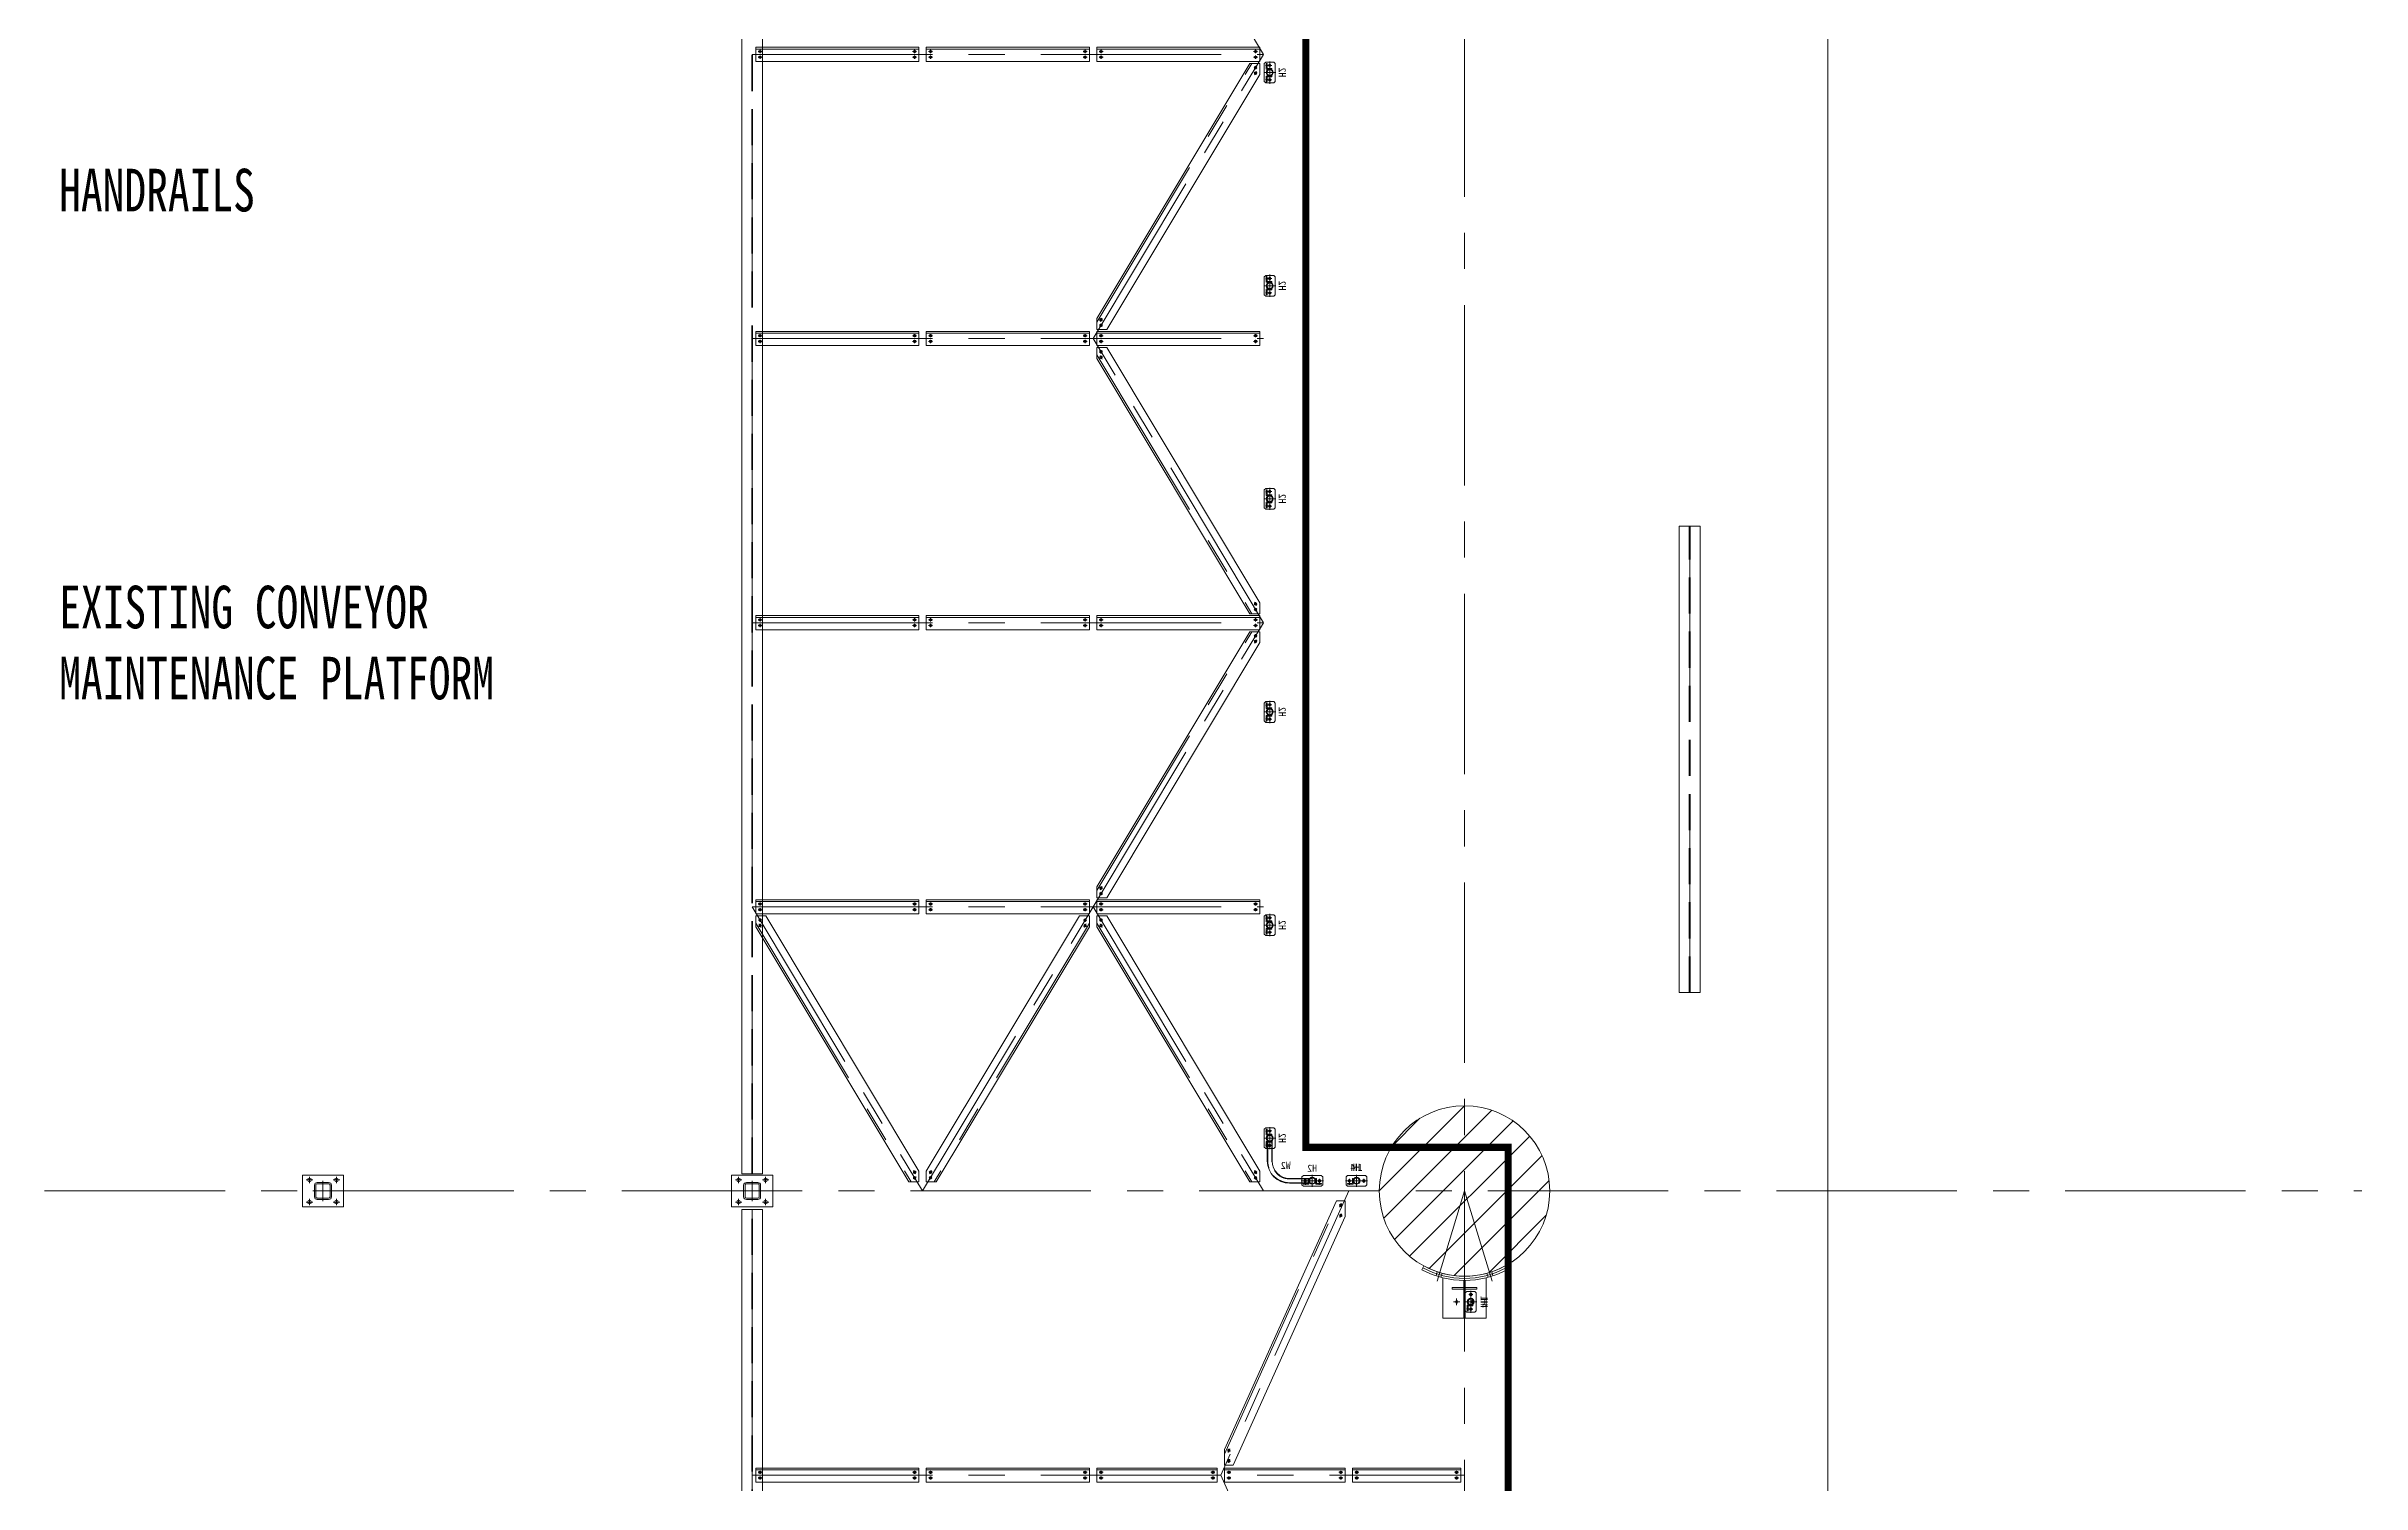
# Model space of a CAD drawing. Header units: millimetres. Extents: x -16602 to 168350, y -134254 to 50573.
# Drawn here: x 137052 to 153351, y -105998 to -95881 of the extents above; entities that cross this region are included whole.
import ezdxf

# ---------------------------------------------------------------- set-up
doc = ezdxf.new("R2010")
doc.units = ezdxf.units.MM
doc.header["$LTSCALE"] = 40
for name, pattern in [('CENTER', [50.8, 31.75, -6.35, 6.35, -6.35]), ('CENTER2', [28.575, 19.05, -3.175, 3.175, -3.175]), ('HIDDEN', [9.525, 6.35, -3.175]), ('HIDDEN2', [4.7625, 3.175, -1.5875])]:
    doc.linetypes.add(name, pattern=pattern)
doc.layers.get('0').update_dxf_attribs({"linetype": 'CONTINUOUS', "lineweight": 13})
doc.layers.get('Defpoints').update_dxf_attribs({"linetype": 'CONTINUOUS', "lineweight": 13})
doc.layers.add('01-CEN', color=1, linetype='CENTER', lineweight=13)
doc.layers.add('Handrail', color=6, linetype='CONTINUOUS', lineweight=13)
doc.styles.add('C', font='', dxfattribs={"width": 0.75})
doc.styles.add('T', font='SimSun.ttf', dxfattribs={"height": 100})
doc.styles.get('C').set_extended_font_data('FangSong_GB2312')

# ---------------------------------------------------------------- blocks, each defined once
blk = doc.blocks.new('120x120x10.0-shs-34.2')
for points in [[(-40, 60), (40, 60, -0.4142136), (60, 40), (60, -40, -0.4142136), (40, -60), (-40, -60, -0.4142136), (-60, -40), (-60, 40, -0.4142136)], [(-40, 50), (40, 50, -0.4142136), (50, 40), (50, -40, -0.4142136), (40, -50), (-40, -50, -0.4142136), (-50, -40), (-50, 40, -0.4142136)]]:
    blk.add_lwpolyline(points, format="xyb", close=True)
at = {"layer": '01-CEN'}
for p, q in [((72.5, 0), (-72.5, 0)), ((0, -72.5), (0, 72.5))]:
    blk.add_line(p, q, dxfattribs=at)
blk = doc.blocks.new('C9 TO 610X229113 UB')
at = {"ltscale": 30}
blk.add_lwpolyline([(-145, -112.5), (-145, 112.5), (145, 112.5), (145, -112.5)], close=True, dxfattribs=at)
for centre in [(-95, 77.5), (95, 77.5), (-95, -77.5), (95, -77.5)]:
    blk.add_circle(centre, 13, dxfattribs=at)
at = {"layer": '01-CEN', "ltscale": 30}
for p, q in [((-72, 77.5), (-118, 77.5)), ((-95, 100.5), (-95, 54.5)), ((72, 77.5), (118, 77.5)), ((95, 100.5), (95, 54.5)), ((-72, -77.5), (-118, -77.5)), ((-95, -100.5), (-95, -54.5)), ((72, -77.5), (118, -77.5)), ((95, -100.5), (95, -54.5))]:
    blk.add_line(p, q, dxfattribs=at)
at = {"ltscale": 30, "rotation": 90}
blk.add_blockref('120x120x10.0-shs-34.2', (0, 0), dxfattribs=at)
blk = doc.blocks.new('W2')
for p, q in [((-17, 0), (17, 0)), ((-17, -160), (-17, 0)), ((17, -160), (17, 0)), ((-300, -283), (-300, -317)), ((-140, -283), (-300, -283)), ((-140, -317), (-300, -317))]:
    blk.add_line(p, q)
at = {"linetype": 'HIDDEN2'}
for p, q in [((-14, -160), (-14, 0)), ((14, -160), (14, 0)), ((-140, -286), (-300, -286)), ((-140, -314), (-300, -314))]:
    blk.add_line(p, q, dxfattribs=at)
for radius in [154, 126]:
    blk.add_arc((-140, -160), radius, 270, 0, dxfattribs=at)
for radius in [157, 123]:
    blk.add_arc((-140, -160), radius, 270, 0)
at = {"style": 'T'}
blk.add_text('W2', height=50, dxfattribs=at).set_placement((-147, -216))
blk = doc.blocks.new('040x05a')
for p, q in [((0, 40), (0, 0)), ((2.6, 40), (0, 40)), ((0, 0), (40, 0)), ((5, 11), (5, 37.6)), ((37.6, 5), (11, 5)), ((40, 0), (40, 2.6))]:
    blk.add_line(p, q)
for centre, radius, start, end in [((2.6, 37.6), 2.4, 0, 90), ((11, 11), 6, 180, 270), ((37.6, 2.6), 2.4, 0, 90)]:
    blk.add_arc(centre, radius, start, end)
blk = doc.blocks.new('H2')
at = {"linetype": 'CENTER2'}
for p, q in [((-78, 0), (78, 0)), ((0, -42), (0, 43))]:
    blk.add_line(p, q, dxfattribs=at)
for p, q in [((-73, 28), (-63, 38)), ((-73, 28), (-73, -28)), ((-37, 0), (-65, 0)), ((63, 38), (-63, 38)), ((-51, 14), (-51, -14)), ((37, 0), (65, 0)), ((51, 14), (51, -14)), ((63, 38), (73, 28)), ((73, -28), (73, 28)), ((-63, -38), (-73, -28)), ((-63, -38), (63, -38)), ((-56, -19), (-56, -24)), ((-49, -14), (-49, -29)), ((-42, -19), (-42, -24)), ((42, -19), (42, -24)), ((49, -14), (49, -29)), ((56, -19), (56, -24)), ((73, -28), (63, -38))]:
    blk.add_line(p, q)
for centre, radius in [((-51, 0), 9), ((0, 0), 24.1), ((0, 0), 20.1), ((51, 0), 9)]:
    blk.add_circle(centre, radius)
at = {"extrusion": (0, 0, -1), "zscale": -1}
blk.add_blockref('040x05a', (24, -24), dxfattribs=at)
blk.add_blockref('040x05a', (24, -24))
at = {"ltscale": 30, "style": 'T'}
blk.add_text('H2', height=50, dxfattribs=at).set_placement((-33, 64))
blk = doc.blocks.new('H4')
at = {"linetype": 'CENTER2'}
for p, q in [((78, 0), (-78, 0)), ((0, -42), (0, 43))]:
    blk.add_line(p, q, dxfattribs=at)
for p, q in [((-63, 38), (-73, 28)), ((-73, -28), (-73, 28)), ((-37, 0), (-65, 0)), ((-63, 38), (63, 38)), ((-51, 14), (-51, -14)), ((37, 0), (65, 0)), ((51, 14), (51, -14)), ((73, 28), (63, 38)), ((73, 28), (73, -28)), ((-73, -28), (-63, -38)), ((63, -38), (-63, -38)), ((42, -19), (42, -24)), ((49, -14), (49, -29)), ((56, -19), (56, -24)), ((63, -38), (73, -28))]:
    blk.add_line(p, q)
for centre, radius in [((-51, 0), 9), ((0, 0), 24.1), ((0, 0), 20.1), ((51, 0), 9)]:
    blk.add_circle(centre, radius)
blk.add_blockref('040x05a', (24, -24))
at = {"ltscale": 30, "style": 'T'}
blk.add_text('H4', height=50, dxfattribs=at).set_placement((-24, 70))
blk = doc.blocks.new('H1')
at = {"linetype": 'CENTER2'}
for p, q in [((-78, 0), (78, 0)), ((0, -42), (0, 43))]:
    blk.add_line(p, q, dxfattribs=at)
for p, q in [((-73, 28), (-63, 38)), ((-73, 28), (-73, -28)), ((-37, 0), (-65, 0)), ((63, 38), (-63, 38)), ((-51, 14), (-51, -14)), ((37, 0), (65, 0)), ((51, 14), (51, -14)), ((63, 38), (73, 28)), ((73, -28), (73, 28)), ((-63, -38), (-73, -28)), ((-63, -38), (63, -38)), ((-56, -19), (-56, -24)), ((-49, -14), (-49, -29)), ((-42, -19), (-42, -24)), ((73, -28), (63, -38))]:
    blk.add_line(p, q)
for centre, radius in [((-51, 0), 9), ((0, 0), 24.1), ((0, 0), 20.1), ((51, 0), 9)]:
    blk.add_circle(centre, radius)
at = {"extrusion": (0, 0, -1), "zscale": -1}
blk.add_blockref('040x05a', (24, -24), dxfattribs=at)
at = {"ltscale": 30, "style": 'T'}
blk.add_text('H1', height=50, dxfattribs=at).set_placement((-27, 70))

msp = doc.modelspace()

# ---------------------------------------------------------------- hatches: boundary and pattern name
h = msp.add_hatch()
h.set_pattern_fill('ANSI31', color=256, scale=50, style=0)
h.set_pattern_definition([(45, (43853.43, -105042.49), (-112.2532, 112.2532), [])])
edge = h.paths.add_edge_path()
edge.add_arc((147035.6, -103938), 600, 0, 360)

# ---------------------------------------------------------------- linework, layer by layer
for points in [[(142046.7, -95888), (143194.6, -95888), (143194.6, -95988), (142046.7, -95988)], [(143246.7, -95888), (144394.6, -95888), (144394.6, -95988), (143246.7, -95988)], [(144446.7, -95888), (145594.6, -95888), (145594.6, -95988), (144446.7, -95988)], [(142046.7, -97888), (143194.6, -97888), (143194.6, -97988), (142046.7, -97988)], [(143246.7, -97888), (144394.6, -97888), (144394.6, -97988), (143246.7, -97988)], [(144446.7, -97888), (145594.6, -97888), (145594.6, -97988), (144446.7, -97988)], [(142046.7, -99888), (143194.6, -99888), (143194.6, -99988), (142046.7, -99988)], [(143246.7, -99888), (144394.6, -99888), (144394.6, -99988), (143246.7, -99988)], [(144446.7, -99888), (145594.6, -99888), (145594.6, -99988), (144446.7, -99988)], [(142046.7, -101888), (143194.6, -101888), (143194.6, -101988), (142046.7, -101988)], [(143246.7, -101888), (144394.6, -101888), (144394.6, -101988), (143246.7, -101988)], [(144446.7, -101888), (145594.6, -101888), (145594.6, -101988), (144446.7, -101988)], [(147031.6, -104618), (147031.6, -104628), (146949.6, -104628), (146949.6, -104618)], [(147039.6, -104618), (147039.6, -104628), (147121.7, -104628), (147121.7, -104618)], [(142046.7, -105888), (143194.6, -105888), (143194.6, -105988), (142046.7, -105988)], [(143246.7, -105888), (144394.6, -105888), (144394.6, -105988), (143246.7, -105988)], [(144446.7, -105888), (145294.6, -105888), (145294.6, -105988), (144446.7, -105988)], [(145346.7, -105888), (146194.6, -105888), (146194.6, -105988), (145346.7, -105988)], [(146246.7, -105888), (147009.6, -105888), (147009.6, -105988), (146246.7, -105988)]]:
    msp.add_lwpolyline(points, close=True)
for points in [[(142046.7, -95901), (142106.7, -95901), (143134.6, -95901), (143194.6, -95901)], [(143246.7, -95901), (143306.7, -95901), (144334.6, -95901), (144394.6, -95901)], [(144446.7, -95901), (144506.7, -95901), (145534.6, -95901), (145594.6, -95901)], [(142046.7, -97901), (142106.7, -97901), (143134.6, -97901), (143194.6, -97901)], [(143246.7, -97901), (143306.7, -97901), (144334.6, -97901), (144394.6, -97901)], [(144446.7, -97901), (144506.7, -97901), (145534.6, -97901), (145594.6, -97901)], [(142046.7, -99901), (142106.7, -99901), (143134.6, -99901), (143194.6, -99901)], [(143246.7, -99901), (143306.7, -99901), (144334.6, -99901), (144394.6, -99901)], [(144446.7, -99901), (144506.7, -99901), (145534.6, -99901), (145594.6, -99901)], [(142046.7, -101901), (142106.7, -101901), (143134.6, -101901), (143194.6, -101901)], [(143246.7, -101901), (143306.7, -101901), (144334.6, -101901), (144394.6, -101901)], [(144446.7, -101901), (144506.7, -101901), (145534.6, -101901), (145594.6, -101901)], [(142046.7, -105901), (142106.7, -105901), (143134.6, -105901), (143194.6, -105901)], [(143246.7, -105901), (143306.7, -105901), (144334.6, -105901), (144394.6, -105901)], [(144446.7, -105901), (144506.7, -105901), (145234.6, -105901), (145294.6, -105901)], [(145346.7, -105901), (145406.7, -105901), (146134.6, -105901), (146194.6, -105901)], [(146246.7, -105901), (146306.7, -105901), (146949.6, -105901), (147009.6, -105901)]]:
    msp.add_lwpolyline(points)
for points in [[(142073.7, -95911), (142079.7, -95911, -1), (142079.7, -95925), (142073.7, -95925, -1), (142073.7, -95911)], [(142073.7, -95951), (142079.7, -95951, -1), (142079.7, -95965), (142073.7, -95965, -1), (142073.7, -95951)], [(143167.6, -95911), (143161.6, -95911, 1), (143161.6, -95925), (143167.6, -95925, 1), (143167.6, -95911)], [(143167.6, -95951), (143161.6, -95951, 1), (143161.6, -95965), (143167.6, -95965, 1), (143167.6, -95951)], [(143273.7, -95911), (143279.7, -95911, -1), (143279.7, -95925), (143273.7, -95925, -1), (143273.7, -95911)], [(143273.7, -95951), (143279.7, -95951, -1), (143279.7, -95965), (143273.7, -95965, -1), (143273.7, -95951)], [(144367.6, -95911), (144361.6, -95911, 1), (144361.6, -95925), (144367.6, -95925, 1), (144367.6, -95911)], [(144367.6, -95951), (144361.6, -95951, 1), (144361.6, -95965), (144367.6, -95965, 1), (144367.6, -95951)], [(144473.7, -95911), (144479.7, -95911, -1), (144479.7, -95925), (144473.7, -95925, -1), (144473.7, -95911)], [(144473.7, -95951), (144479.7, -95951, -1), (144479.7, -95965), (144473.7, -95965, -1), (144473.7, -95951)], [(145567.6, -95911), (145561.6, -95911, 1), (145561.6, -95925), (145567.6, -95925, 1), (145567.6, -95911)], [(145567.6, -95951), (145561.6, -95951, 1), (145561.6, -95965), (145567.6, -95965, 1), (145567.6, -95951)], [(145569, -96037.6), (145572.1, -96032.5, 1), (145560.1, -96025.3), (145557, -96030.4, 1), (145569, -96037.6)], [(145569, -96037.6), (145572.1, -96032.5, 1), (145560.1, -96025.3), (145557, -96030.4, 1), (145569, -96037.6)], [(145569, -96076.5), (145572.1, -96071.3, 1), (145560.1, -96064.1), (145557, -96069.3, 1), (145569, -96076.5)], [(145569, -96076.5), (145572.1, -96071.3, 1), (145560.1, -96064.1), (145557, -96069.3, 1), (145569, -96076.5)], [(142073.7, -97911), (142079.7, -97911, -1), (142079.7, -97925), (142073.7, -97925, -1), (142073.7, -97911)], [(142073.7, -97951), (142079.7, -97951, -1), (142079.7, -97965), (142073.7, -97965, -1), (142073.7, -97951)], [(143167.6, -97911), (143161.6, -97911, 1), (143161.6, -97925), (143167.6, -97925, 1), (143167.6, -97911)], [(143167.6, -97951), (143161.6, -97951, 1), (143161.6, -97965), (143167.6, -97965, 1), (143167.6, -97951)], [(143273.7, -97911), (143279.7, -97911, -1), (143279.7, -97925), (143273.7, -97925, -1), (143273.7, -97911)], [(143273.7, -97951), (143279.7, -97951, -1), (143279.7, -97965), (143273.7, -97965, -1), (143273.7, -97951)], [(144367.6, -97911), (144361.6, -97911, 1), (144361.6, -97925), (144367.6, -97925, 1), (144367.6, -97911)], [(144367.6, -97951), (144361.6, -97951, 1), (144361.6, -97965), (144367.6, -97965, 1), (144367.6, -97951)], [(144473.7, -97911), (144479.7, -97911, -1), (144479.7, -97925), (144473.7, -97925, -1), (144473.7, -97911)], [(144473.7, -97951), (144479.7, -97951, -1), (144479.7, -97965), (144473.7, -97965, -1), (144473.7, -97951)], [(144481.1, -97811.9), (144484.2, -97806.7, 1), (144472.2, -97799.5), (144469.1, -97804.7, 1), (144481.1, -97811.9)], [(144481.1, -97811.9), (144484.2, -97806.7, 1), (144472.2, -97799.5), (144469.1, -97804.7, 1), (144481.1, -97811.9)], [(144481.1, -97850.8), (144484.2, -97845.6, 1), (144472.2, -97838.4), (144469.1, -97843.6, 1), (144481.1, -97850.8)], [(144481.1, -97850.8), (144484.2, -97845.6, 1), (144472.2, -97838.4), (144469.1, -97843.6, 1), (144481.1, -97850.8)], [(145567.6, -97911), (145561.6, -97911, 1), (145561.6, -97925), (145567.6, -97925, 1), (145567.6, -97911)], [(145567.6, -97951), (145561.6, -97951, 1), (145561.6, -97965), (145567.6, -97965, 1), (145567.6, -97951)], [(144481.1, -98025.3), (144484.2, -98030.4, -1), (144472.2, -98037.6), (144469.1, -98032.5, -1), (144481.1, -98025.3)], [(144481.1, -98025.3), (144484.2, -98030.4, -1), (144472.2, -98037.6), (144469.1, -98032.5, -1), (144481.1, -98025.3)], [(144481.1, -98064.1), (144484.2, -98069.3, -1), (144472.2, -98076.5), (144469.1, -98071.3, -1), (144481.1, -98064.1)], [(144481.1, -98064.1), (144484.2, -98069.3, -1), (144472.2, -98076.5), (144469.1, -98071.3, -1), (144481.1, -98064.1)], [(142073.7, -99911), (142079.7, -99911, -1), (142079.7, -99925), (142073.7, -99925, -1), (142073.7, -99911)], [(143167.6, -99911), (143161.6, -99911, 1), (143161.6, -99925), (143167.6, -99925, 1), (143167.6, -99911)], [(143273.7, -99911), (143279.7, -99911, -1), (143279.7, -99925), (143273.7, -99925, -1), (143273.7, -99911)], [(144367.6, -99911), (144361.6, -99911, 1), (144361.6, -99925), (144367.6, -99925, 1), (144367.6, -99911)], [(144473.7, -99911), (144479.7, -99911, -1), (144479.7, -99925), (144473.7, -99925, -1), (144473.7, -99911)], [(145567.6, -99911), (145561.6, -99911, 1), (145561.6, -99925), (145567.6, -99925, 1), (145567.6, -99911)], [(145569, -99799.5), (145572.1, -99804.7, -1), (145560.1, -99811.9), (145557, -99806.7, -1), (145569, -99799.5)], [(145569, -99799.5), (145572.1, -99804.7, -1), (145560.1, -99811.9), (145557, -99806.7, -1), (145569, -99799.5)], [(145569, -99838.4), (145572.1, -99843.6, -1), (145560.1, -99850.8), (145557, -99845.6, -1), (145569, -99838.4)], [(145569, -99838.4), (145572.1, -99843.6, -1), (145560.1, -99850.8), (145557, -99845.6, -1), (145569, -99838.4)], [(142073.7, -99951), (142079.7, -99951, -1), (142079.7, -99965), (142073.7, -99965, -1), (142073.7, -99951)], [(143167.6, -99951), (143161.6, -99951, 1), (143161.6, -99965), (143167.6, -99965, 1), (143167.6, -99951)], [(143273.7, -99951), (143279.7, -99951, -1), (143279.7, -99965), (143273.7, -99965, -1), (143273.7, -99951)], [(144367.6, -99951), (144361.6, -99951, 1), (144361.6, -99965), (144367.6, -99965, 1), (144367.6, -99951)], [(144473.7, -99951), (144479.7, -99951, -1), (144479.7, -99965), (144473.7, -99965, -1), (144473.7, -99951)], [(145567.6, -99951), (145561.6, -99951, 1), (145561.6, -99965), (145567.6, -99965, 1), (145567.6, -99951)], [(145569, -100037.6), (145572.1, -100032.5, 1), (145560.1, -100025.3), (145557, -100030.4, 1), (145569, -100037.6)], [(145569, -100037.6), (145572.1, -100032.5, 1), (145560.1, -100025.3), (145557, -100030.4, 1), (145569, -100037.6)], [(145569, -100076.5), (145572.1, -100071.3, 1), (145560.1, -100064.1), (145557, -100069.3, 1), (145569, -100076.5)], [(145569, -100076.5), (145572.1, -100071.3, 1), (145560.1, -100064.1), (145557, -100069.3, 1), (145569, -100076.5)], [(144481.1, -101811.9), (144484.2, -101806.7, 1), (144472.2, -101799.5), (144469.1, -101804.7, 1), (144481.1, -101811.9)], [(144481.1, -101811.9), (144484.2, -101806.7, 1), (144472.2, -101799.5), (144469.1, -101804.7, 1), (144481.1, -101811.9)], [(144481.1, -101850.8), (144484.2, -101845.6, 1), (144472.2, -101838.4), (144469.1, -101843.6, 1), (144481.1, -101850.8)], [(144481.1, -101850.8), (144484.2, -101845.6, 1), (144472.2, -101838.4), (144469.1, -101843.6, 1), (144481.1, -101850.8)], [(142073.7, -101911), (142079.7, -101911, -1), (142079.7, -101925), (142073.7, -101925, -1), (142073.7, -101911)], [(142073.7, -101951), (142079.7, -101951, -1), (142079.7, -101965), (142073.7, -101965, -1), (142073.7, -101951)], [(142081.1, -102025.3), (142084.2, -102030.4, -1), (142072.2, -102037.6), (142069.1, -102032.5, -1), (142081.1, -102025.3)], [(143167.6, -101911), (143161.6, -101911, 1), (143161.6, -101925), (143167.6, -101925, 1), (143167.6, -101911)], [(143167.6, -101951), (143161.6, -101951, 1), (143161.6, -101965), (143167.6, -101965, 1), (143167.6, -101951)], [(143273.7, -101911), (143279.7, -101911, -1), (143279.7, -101925), (143273.7, -101925, -1), (143273.7, -101911)], [(143273.7, -101951), (143279.7, -101951, -1), (143279.7, -101965), (143273.7, -101965, -1), (143273.7, -101951)], [(144367.6, -101911), (144361.6, -101911, 1), (144361.6, -101925), (144367.6, -101925, 1), (144367.6, -101911)], [(144367.6, -101951), (144361.6, -101951, 1), (144361.6, -101965), (144367.6, -101965, 1), (144367.6, -101951)], [(144360.1, -102025.3), (144357, -102030.4, 1), (144369, -102037.6), (144372.1, -102032.5, 1), (144360.1, -102025.3)], [(144473.7, -101911), (144479.7, -101911, -1), (144479.7, -101925), (144473.7, -101925, -1), (144473.7, -101911)], [(144473.7, -101951), (144479.7, -101951, -1), (144479.7, -101965), (144473.7, -101965, -1), (144473.7, -101951)], [(144481.1, -102025.3), (144484.2, -102030.4, -1), (144472.2, -102037.6), (144469.1, -102032.5, -1), (144481.1, -102025.3)], [(145567.6, -101911), (145561.6, -101911, 1), (145561.6, -101925), (145567.6, -101925, 1), (145567.6, -101911)], [(145567.6, -101951), (145561.6, -101951, 1), (145561.6, -101965), (145567.6, -101965, 1), (145567.6, -101951)], [(142081.1, -102064.1), (142084.2, -102069.3, -1), (142072.2, -102076.5), (142069.1, -102071.3, -1), (142081.1, -102064.1)], [(144360.1, -102064.1), (144357, -102069.3, 1), (144369, -102076.5), (144372.1, -102071.3, 1), (144360.1, -102064.1)], [(144481.1, -102064.1), (144484.2, -102069.3, -1), (144472.2, -102076.5), (144469.1, -102071.3, -1), (144481.1, -102064.1)], [(143169, -103799.5), (143172.1, -103804.7, -1), (143160.1, -103811.9), (143157, -103806.7, -1), (143169, -103799.5)], [(143272.2, -103799.5), (143269.1, -103804.7, 1), (143281.1, -103811.9), (143284.2, -103806.7, 1), (143272.2, -103799.5)], [(145569, -103799.5), (145572.1, -103804.7, -1), (145560.1, -103811.9), (145557, -103806.7, -1), (145569, -103799.5)], [(143169, -103838.4), (143172.1, -103843.6, -1), (143160.1, -103850.8), (143157, -103845.6, -1), (143169, -103838.4)], [(143272.2, -103838.4), (143269.1, -103843.6, 1), (143281.1, -103850.8), (143284.2, -103845.6, 1), (143272.2, -103838.4)], [(145569, -103838.4), (145572.1, -103843.6, -1), (145560.1, -103850.8), (145557, -103845.6, -1), (145569, -103838.4)], [(146159.4, -104032.6), (146157, -104038.1, 1), (146169.7, -104043.8), (146172.2, -104038.3, 1), (146159.4, -104032.6)], [(146159.4, -104105.7), (146157, -104111.2, 1), (146169.7, -104116.9), (146172.2, -104111.4, 1), (146159.4, -104105.7)], [(145369.1, -105764.6), (145371.5, -105759.1, -1), (145384.3, -105764.9), (145381.8, -105770.3, -1), (145369.1, -105764.6)], [(142073.7, -105911), (142079.7, -105911, -1), (142079.7, -105925), (142073.7, -105925, -1), (142073.7, -105911)], [(143167.6, -105911), (143161.6, -105911, 1), (143161.6, -105925), (143167.6, -105925, 1), (143167.6, -105911)], [(143273.7, -105911), (143279.7, -105911, -1), (143279.7, -105925), (143273.7, -105925, -1), (143273.7, -105911)], [(144367.6, -105911), (144361.6, -105911, 1), (144361.6, -105925), (144367.6, -105925, 1), (144367.6, -105911)], [(144473.7, -105911), (144479.7, -105911, -1), (144479.7, -105925), (144473.7, -105925, -1), (144473.7, -105911)], [(145267.6, -105911), (145261.6, -105911, 1), (145261.6, -105925), (145267.6, -105925, 1), (145267.6, -105911)], [(145373.7, -105911), (145379.7, -105911, -1), (145379.7, -105925), (145373.7, -105925, -1), (145373.7, -105911)], [(145369.1, -105837.7), (145371.5, -105832.2, -1), (145384.3, -105838), (145381.8, -105843.4, -1), (145369.1, -105837.7)], [(146167.6, -105911), (146161.6, -105911, 1), (146161.6, -105925), (146167.6, -105925, 1), (146167.6, -105911)], [(146273.7, -105911), (146279.7, -105911, -1), (146279.7, -105925), (146273.7, -105925, -1), (146273.7, -105911)], [(146982.6, -105911), (146976.6, -105911, 1), (146976.6, -105925), (146982.6, -105925, 1), (146982.6, -105911)], [(142073.7, -105951), (142079.7, -105951, -1), (142079.7, -105965), (142073.7, -105965, -1), (142073.7, -105951)], [(143167.6, -105951), (143161.6, -105951, 1), (143161.6, -105965), (143167.6, -105965, 1), (143167.6, -105951)], [(143273.7, -105951), (143279.7, -105951, -1), (143279.7, -105965), (143273.7, -105965, -1), (143273.7, -105951)], [(144367.6, -105951), (144361.6, -105951, 1), (144361.6, -105965), (144367.6, -105965, 1), (144367.6, -105951)], [(144473.7, -105951), (144479.7, -105951, -1), (144479.7, -105965), (144473.7, -105965, -1), (144473.7, -105951)], [(145267.6, -105951), (145261.6, -105951, 1), (145261.6, -105965), (145267.6, -105965, 1), (145267.6, -105951)], [(145373.7, -105951), (145379.7, -105951, -1), (145379.7, -105965), (145373.7, -105965, -1), (145373.7, -105951)], [(146167.6, -105951), (146161.6, -105951, 1), (146161.6, -105965), (146167.6, -105965, 1), (146167.6, -105951)], [(146273.7, -105951), (146279.7, -105951, -1), (146279.7, -105965), (146273.7, -105965, -1), (146273.7, -105951)], [(146982.6, -105951), (146976.6, -105951, 1), (146976.6, -105965), (146982.6, -105965, 1), (146982.6, -105951)]]:
    msp.add_lwpolyline(points, format="xyb")
at = {"ltscale": 30}
for points in [[(144446.7, -97874.6), (144446.7, -97797.4), (145524.3, -96001.4), (145594.6, -96001.4), (145594.6, -96078.6), (144517, -97874.6)], [(144446.7, -97874.6), (144446.7, -97797.4), (145524.3, -96001.4), (145594.6, -96001.4), (145594.6, -96078.6), (144517, -97874.6)], [(144446.7, -98001.4), (144446.7, -98078.6), (145524.3, -99874.6), (145594.6, -99874.6), (145594.6, -99797.4), (144517, -98001.4)], [(144446.7, -98001.4), (144446.7, -98078.6), (145524.3, -99874.6), (145594.6, -99874.6), (145594.6, -99797.4), (144517, -98001.4)], [(144446.7, -101874.6), (144446.7, -101797.4), (145524.3, -100001.4), (145594.6, -100001.4), (145594.6, -100078.6), (144517, -101874.6)], [(144446.7, -101874.6), (144446.7, -101797.4), (145524.3, -100001.4), (145594.6, -100001.4), (145594.6, -100078.6), (144517, -101874.6)], [(142046.7, -102001.4), (142046.7, -102078.6), (143124.3, -103874.6), (143194.6, -103874.6), (143194.6, -103797.4), (142117, -102001.4)], [(144394.6, -102001.4), (144394.6, -102078.6), (143317, -103874.6), (143246.7, -103874.6), (143246.7, -103797.4), (144324.3, -102001.4)], [(144446.7, -102001.4), (144446.7, -102078.6), (145524.3, -103874.6), (145594.6, -103874.6), (145594.6, -103797.4), (144517, -102001.4)], [(146134.2, -104008.2), (145346.7, -105758.3), (145346.7, -105867.8), (145407, -105867.8), (146194.6, -104117.7), (146194.6, -104008.2)]]:
    msp.add_lwpolyline(points, close=True, dxfattribs=at)
for centre in [(142076.7, -95918), (142076.7, -95958), (143164.6, -95918), (143164.6, -95958), (143276.7, -95918), (143276.7, -95958), (144364.6, -95918), (144364.6, -95958), (144476.7, -95918), (144476.7, -95958), (145564.6, -95918), (145564.6, -95958), (145564.6, -96031.4), (145564.6, -96031.4), (145564.6, -96070.3), (145564.6, -96070.3), (142076.7, -97918), (142076.7, -97958), (143164.6, -97918), (143164.6, -97958), (143276.7, -97918), (143276.7, -97958), (144364.6, -97918), (144364.6, -97958), (144476.7, -97805.7), (144476.7, -97805.7), (144476.7, -97844.6), (144476.7, -97844.6), (144476.7, -97918), (144476.7, -97958), (145564.6, -97918), (145564.6, -97958), (144476.7, -98031.4), (144476.7, -98031.4), (144476.7, -98070.3), (144476.7, -98070.3), (142076.7, -99918), (143164.6, -99918), (143276.7, -99918), (144364.6, -99918), (144476.7, -99918), (145564.6, -99805.7), (145564.6, -99805.7), (145564.6, -99844.6), (145564.6, -99844.6), (145564.6, -99918), (142076.7, -99958), (143164.6, -99958), (143276.7, -99958), (144364.6, -99958), (144476.7, -99958), (145564.6, -99958), (145564.6, -100031.4), (145564.6, -100031.4), (145564.6, -100070.3), (145564.6, -100070.3), (144476.7, -101805.7), (144476.7, -101805.7), (144476.7, -101844.6), (144476.7, -101844.6), (142076.7, -101918), (142076.7, -101958), (142076.7, -102031.4), (143164.6, -101918), (143164.6, -101958), (143276.7, -101918), (143276.7, -101958), (144364.6, -101918), (144364.6, -101958), (144364.6, -102031.4), (144476.7, -101918), (144476.7, -101958), (144476.7, -102031.4), (145564.6, -101918), (145564.6, -101958), (142076.7, -102070.3), (144364.6, -102070.3), (144476.7, -102070.3), (143164.6, -103805.7), (143276.7, -103805.7), (145564.6, -103805.7), (143164.6, -103844.6), (143276.7, -103844.6), (145564.6, -103844.6), (146164.6, -104038.2), (146164.6, -104111.3), (145376.7, -105764.7), (142076.7, -105918), (143164.6, -105918), (143276.7, -105918), (144364.6, -105918), (144476.7, -105918), (145264.6, -105918), (145376.7, -105837.8), (145376.7, -105918), (146164.6, -105918), (146276.7, -105918), (146979.6, -105918), (142076.7, -105958), (143164.6, -105958), (143276.7, -105958), (144364.6, -105958), (144476.7, -105958), (145264.6, -105958), (145376.7, -105958), (146164.6, -105958), (146276.7, -105958), (146979.6, -105958)]:
    msp.add_circle(centre, 7.5)
at = {"color": 9}
msp.add_circle((147035.6, -103938), 600, dxfattribs=at)
at = {"ltscale": 30}
for centre in [(146979.6, -104718), (147091.6, -104718)]:
    msp.add_circle(centre, 5, dxfattribs=at)
for radius in [600, 630, 615]:
    msp.add_arc((147035.6, -103938), radius, 241.59084, 298.40916)
for centre, start, end in [((146979.6, -104713), 0, 180), ((146979.6, -104723), 180, 0), ((147091.6, -104713), 0, 180), ((147091.6, -104723), 180, 0)]:
    msp.add_arc(centre, 5, start, end, dxfattribs=at)
at = {"layer": '01-CEN'}
for p, q in [((147035.6, 34377.6), (147035.6, -134253.7)), ((145620.6, -95938), (144420.6, -93938)), ((142020.6, -95938), (145620.6, -95938)), ((142090.7, -95918), (142062.7, -95918)), ((142090.7, -95958), (142062.7, -95958)), ((142076.7, -95929.5), (142076.7, -95906.5)), ((142076.7, -95969.5), (142076.7, -95946.5)), ((143150.6, -95918), (143178.6, -95918)), ((143150.6, -95958), (143178.6, -95958)), ((143164.6, -95929.5), (143164.6, -95906.5)), ((143164.6, -95969.5), (143164.6, -95946.5)), ((143290.7, -95918), (143262.7, -95918)), ((143290.7, -95958), (143262.7, -95958)), ((143276.7, -95929.5), (143276.7, -95906.5)), ((143276.7, -95969.5), (143276.7, -95946.5)), ((144350.6, -95918), (144378.6, -95918)), ((144350.6, -95958), (144378.6, -95958)), ((144364.6, -95929.5), (144364.6, -95906.5)), ((144364.6, -95969.5), (144364.6, -95946.5)), ((144420.6, -97938), (145620.6, -95938)), ((144446.7, -97822.7), (145539.4, -96001.4)), ((144446.7, -97822.7), (145539.4, -96001.4)), ((144490.7, -95918), (144462.7, -95918)), ((144490.7, -95958), (144462.7, -95958)), ((144476.7, -95929.5), (144476.7, -95906.5)), ((144476.7, -95969.5), (144476.7, -95946.5)), ((145550.6, -95918), (145578.6, -95918)), ((145550.6, -95958), (145578.6, -95958)), ((145564.6, -95929.5), (145564.6, -95906.5)), ((145564.6, -95969.5), (145564.6, -95946.5)), ((145554.7, -96025.5), (145574.4, -96037.3)), ((145554.7, -96025.5), (145574.4, -96037.3)), ((145554.7, -96064.4), (145574.4, -96076.2)), ((145554.7, -96064.4), (145574.4, -96076.2)), ((145571.8, -96019.4), (145557.4, -96043.4)), ((145571.8, -96019.4), (145557.4, -96043.4)), ((145571.8, -96058.3), (145557.4, -96082.3)), ((145571.8, -96058.3), (145557.4, -96082.3)), ((144483.9, -97793.7), (144469.5, -97817.7)), ((144483.9, -97793.7), (144469.5, -97817.7)), ((142020.6, -97938), (145620.6, -97938)), ((142090.7, -97918), (142062.7, -97918)), ((142090.7, -97958), (142062.7, -97958)), ((142076.7, -97929.5), (142076.7, -97906.5)), ((142076.7, -97969.5), (142076.7, -97946.5)), ((143150.6, -97918), (143178.6, -97918)), ((143150.6, -97958), (143178.6, -97958)), ((143164.6, -97929.5), (143164.6, -97906.5)), ((143164.6, -97969.5), (143164.6, -97946.5)), ((143290.7, -97918), (143262.7, -97918)), ((143290.7, -97958), (143262.7, -97958)), ((143276.7, -97929.5), (143276.7, -97906.5)), ((143276.7, -97969.5), (143276.7, -97946.5)), ((144350.6, -97918), (144378.6, -97918)), ((144350.6, -97958), (144378.6, -97958)), ((144364.6, -97929.5), (144364.6, -97906.5)), ((144364.6, -97969.5), (144364.6, -97946.5)), ((145620.6, -99938), (144420.6, -97938)), ((144490.7, -97918), (144462.7, -97918)), ((144490.7, -97958), (144462.7, -97958)), ((144466.8, -97799.8), (144486.5, -97811.6)), ((144466.8, -97799.8), (144486.5, -97811.6)), ((144466.8, -97838.7), (144486.5, -97850.5)), ((144466.8, -97838.7), (144486.5, -97850.5)), ((144483.9, -97832.6), (144469.5, -97856.6)), ((144483.9, -97832.6), (144469.5, -97856.6)), ((144476.7, -97929.5), (144476.7, -97906.5)), ((144476.7, -97969.5), (144476.7, -97946.5)), ((145550.6, -97918), (145578.6, -97918)), ((145550.6, -97958), (145578.6, -97958)), ((145564.6, -97929.5), (145564.6, -97906.5)), ((145564.6, -97969.5), (145564.6, -97946.5)), ((144446.7, -98053.3), (145539.4, -99874.6)), ((144446.7, -98053.3), (145539.4, -99874.6)), ((144466.8, -98037.3), (144486.5, -98025.5)), ((144466.8, -98037.3), (144486.5, -98025.5)), ((144466.8, -98076.2), (144486.5, -98064.4)), ((144466.8, -98076.2), (144486.5, -98064.4)), ((144483.9, -98043.4), (144469.5, -98019.4)), ((144483.9, -98043.4), (144469.5, -98019.4)), ((144483.9, -98082.3), (144469.5, -98058.3)), ((144483.9, -98082.3), (144469.5, -98058.3)), ((142076.7, -99929.5), (142076.7, -99906.5)), ((143164.6, -99929.5), (143164.6, -99906.5)), ((143276.7, -99929.5), (143276.7, -99906.5)), ((144364.6, -99929.5), (144364.6, -99906.5)), ((144476.7, -99929.5), (144476.7, -99906.5)), ((145554.7, -99811.6), (145574.4, -99799.8)), ((145554.7, -99811.6), (145574.4, -99799.8)), ((145554.7, -99850.5), (145574.4, -99838.7)), ((145554.7, -99850.5), (145574.4, -99838.7)), ((145571.8, -99817.7), (145557.4, -99793.7)), ((145571.8, -99817.7), (145557.4, -99793.7)), ((145571.8, -99856.6), (145557.4, -99832.6)), ((145571.8, -99856.6), (145557.4, -99832.6)), ((145564.6, -99929.5), (145564.6, -99906.5)), ((142020.6, -99938), (145620.6, -99938)), ((142090.7, -99918), (142062.7, -99918)), ((142090.7, -99958), (142062.7, -99958)), ((142076.7, -99969.5), (142076.7, -99946.5)), ((143150.6, -99918), (143178.6, -99918)), ((143150.6, -99958), (143178.6, -99958)), ((143164.6, -99969.5), (143164.6, -99946.5)), ((143290.7, -99918), (143262.7, -99918)), ((143290.7, -99958), (143262.7, -99958)), ((143276.7, -99969.5), (143276.7, -99946.5)), ((144350.6, -99918), (144378.6, -99918)), ((144350.6, -99958), (144378.6, -99958)), ((144364.6, -99969.5), (144364.6, -99946.5)), ((144420.6, -101938), (145620.6, -99938)), ((144446.7, -101822.7), (145539.4, -100001.4)), ((144446.7, -101822.7), (145539.4, -100001.4)), ((144490.7, -99918), (144462.7, -99918)), ((144490.7, -99958), (144462.7, -99958)), ((144476.7, -99969.5), (144476.7, -99946.5)), ((145550.6, -99918), (145578.6, -99918)), ((145550.6, -99958), (145578.6, -99958)), ((145554.7, -100025.5), (145574.4, -100037.3)), ((145554.7, -100025.5), (145574.4, -100037.3)), ((145554.7, -100064.4), (145574.4, -100076.2)), ((145554.7, -100064.4), (145574.4, -100076.2)), ((145571.8, -100019.4), (145557.4, -100043.4)), ((145571.8, -100019.4), (145557.4, -100043.4)), ((145571.8, -100058.3), (145557.4, -100082.3)), ((145571.8, -100058.3), (145557.4, -100082.3)), ((145564.6, -99969.5), (145564.6, -99946.5)), ((144466.8, -101799.8), (144486.5, -101811.6)), ((144466.8, -101799.8), (144486.5, -101811.6)), ((144466.8, -101838.7), (144486.5, -101850.5)), ((144466.8, -101838.7), (144486.5, -101850.5)), ((144483.9, -101793.7), (144469.5, -101817.7)), ((144483.9, -101793.7), (144469.5, -101817.7)), ((144483.9, -101832.6), (144469.5, -101856.6)), ((144483.9, -101832.6), (144469.5, -101856.6)), ((142020.6, -101938), (145620.6, -101938)), ((142020.6, -101938), (143220.6, -103938)), ((142090.7, -101918), (142062.7, -101918)), ((142090.7, -101958), (142062.7, -101958)), ((142066.8, -102037.3), (142086.5, -102025.5)), ((142083.9, -102043.4), (142069.5, -102019.4)), ((142076.7, -101929.5), (142076.7, -101906.5)), ((142076.7, -101969.5), (142076.7, -101946.5)), ((143150.6, -101918), (143178.6, -101918)), ((143150.6, -101958), (143178.6, -101958)), ((143164.6, -101929.5), (143164.6, -101906.5)), ((143164.6, -101969.5), (143164.6, -101946.5)), ((143220.6, -103938), (144420.6, -101938)), ((143290.7, -101918), (143262.7, -101918)), ((143290.7, -101958), (143262.7, -101958)), ((143276.7, -101929.5), (143276.7, -101906.5)), ((143276.7, -101969.5), (143276.7, -101946.5)), ((144350.6, -101918), (144378.6, -101918)), ((144350.6, -101958), (144378.6, -101958)), ((144374.4, -102037.3), (144354.7, -102025.5)), ((144357.4, -102043.4), (144371.8, -102019.4)), ((144364.6, -101929.5), (144364.6, -101906.5)), ((144364.6, -101969.5), (144364.6, -101946.5)), ((144420.6, -101938), (145620.6, -103938)), ((144490.7, -101918), (144462.7, -101918)), ((144490.7, -101958), (144462.7, -101958)), ((144466.8, -102037.3), (144486.5, -102025.5)), ((144483.9, -102043.4), (144469.5, -102019.4)), ((144476.7, -101929.5), (144476.7, -101906.5)), ((144476.7, -101969.5), (144476.7, -101946.5)), ((145550.6, -101918), (145578.6, -101918)), ((145550.6, -101958), (145578.6, -101958)), ((145564.6, -101929.5), (145564.6, -101906.5)), ((145564.6, -101969.5), (145564.6, -101946.5)), ((142046.7, -102053.3), (143139.4, -103874.6)), ((142066.8, -102076.2), (142086.5, -102064.4)), ((142083.9, -102082.3), (142069.5, -102058.3)), ((144394.6, -102053.3), (143301.8, -103874.6)), ((144374.4, -102076.2), (144354.7, -102064.4)), ((144357.4, -102082.3), (144371.8, -102058.3)), ((144446.7, -102053.3), (145539.4, -103874.6)), ((144466.8, -102076.2), (144486.5, -102064.4)), ((144483.9, -102082.3), (144469.5, -102058.3)), ((143154.7, -103811.6), (143174.4, -103799.8)), ((143171.8, -103817.7), (143157.4, -103793.7)), ((143286.5, -103811.6), (143266.8, -103799.8)), ((143269.5, -103817.7), (143283.9, -103793.7)), ((145554.7, -103811.6), (145574.4, -103799.8)), ((145571.8, -103817.7), (145557.4, -103793.7)), ((116720, -103938), (153351.3, -103938)), ((143154.7, -103850.5), (143174.4, -103838.7)), ((143171.8, -103856.6), (143157.4, -103832.6)), ((143286.5, -103850.5), (143266.8, -103838.7)), ((143269.5, -103856.6), (143283.9, -103832.6)), ((146220.6, -103938), (145320.6, -105938)), ((145554.7, -103850.5), (145574.4, -103838.7)), ((145571.8, -103856.6), (145557.4, -103832.6)), ((147035.6, -103938), (146841.9, -104573.8)), ((147035.6, -103938), (147229.4, -104573.8)), ((145346.7, -105790), (146148.5, -104008.2)), ((146175.1, -104042.9), (146154.1, -104033.5)), ((146175.1, -104116), (146154.1, -104106.6)), ((146158.8, -104051), (146170.3, -104025.4)), ((146158.8, -104124.1), (146170.3, -104098.5)), ((146750.2, -104465.8), (146735.9, -104492.1)), ((147321.1, -104465.8), (147335.3, -104492.1)), ((146844, -104506.6), (146835.3, -104535.3)), ((146877.5, -104516.8), (146868.8, -104545.5)), ((146883.2, -104549.3), (146883.2, -104833)), ((147031.6, -104568), (147031.6, -104833)), ((147035.6, -104568), (147035.6, -104845.3)), ((147039.6, -104568), (147039.6, -104833)), ((147188, -104549.3), (147188, -104833)), ((147193.7, -104516.8), (147202.5, -104545.5)), ((147227.2, -104506.6), (147236, -104535.3)), ((147002.1, -104718), (146957.1, -104718)), ((146974.6, -104723), (146974.6, -104713)), ((146979.6, -104740.5), (146979.6, -104695.5)), ((146984.6, -104723), (146984.6, -104713)), ((147069.1, -104718), (147114.1, -104718)), ((147086.6, -104723), (147086.6, -104713)), ((147091.6, -104740.5), (147091.6, -104695.5)), ((147096.6, -104723), (147096.6, -104713)), ((146949.6, -104833), (146883.2, -104833)), ((147121.7, -104833), (146949.6, -104833)), ((147188, -104833), (147121.7, -104833)), ((145387.2, -105769.4), (145366.2, -105760)), ((145382.4, -105752), (145370.9, -105777.5)), ((142020.6, -105938), (147035.6, -105938)), ((142090.7, -105918), (142062.7, -105918)), ((142076.7, -105929.5), (142076.7, -105906.5)), ((143150.6, -105918), (143178.6, -105918)), ((143164.6, -105929.5), (143164.6, -105906.5)), ((143290.7, -105918), (143262.7, -105918)), ((143276.7, -105929.5), (143276.7, -105906.5)), ((144350.6, -105918), (144378.6, -105918)), ((144364.6, -105929.5), (144364.6, -105906.5)), ((144490.7, -105918), (144462.7, -105918)), ((144476.7, -105929.5), (144476.7, -105906.5)), ((145250.6, -105918), (145278.6, -105918)), ((145264.6, -105929.5), (145264.6, -105906.5)), ((146220.6, -107938), (145320.6, -105938)), ((145390.7, -105918), (145362.7, -105918)), ((145387.2, -105842.5), (145366.2, -105833.1)), ((145382.4, -105825.1), (145370.9, -105850.6)), ((145376.7, -105929.5), (145376.7, -105906.5)), ((146150.6, -105918), (146178.6, -105918)), ((146164.6, -105929.5), (146164.6, -105906.5)), ((146290.7, -105918), (146262.7, -105918)), ((146276.7, -105929.5), (146276.7, -105906.5)), ((146965.6, -105918), (146993.6, -105918)), ((146979.6, -105929.5), (146979.6, -105906.5)), ((142090.7, -105958), (142062.7, -105958)), ((142076.7, -105969.5), (142076.7, -105946.5)), ((143150.6, -105958), (143178.6, -105958)), ((143164.6, -105969.5), (143164.6, -105946.5)), ((143290.7, -105958), (143262.7, -105958)), ((143276.7, -105969.5), (143276.7, -105946.5)), ((144350.6, -105958), (144378.6, -105958)), ((144364.6, -105969.5), (144364.6, -105946.5)), ((144490.7, -105958), (144462.7, -105958)), ((144476.7, -105969.5), (144476.7, -105946.5)), ((145250.6, -105958), (145278.6, -105958)), ((145264.6, -105969.5), (145264.6, -105946.5)), ((145390.7, -105958), (145362.7, -105958)), ((145376.7, -105969.5), (145376.7, -105946.5)), ((146150.6, -105958), (146178.6, -105958)), ((146164.6, -105969.5), (146164.6, -105946.5)), ((146290.7, -105958), (146262.7, -105958)), ((146276.7, -105969.5), (146276.7, -105946.5)), ((146965.6, -105958), (146993.6, -105958)), ((146979.6, -105969.5), (146979.6, -105946.5))]:
    msp.add_line(p, q, dxfattribs=at)
at = {"layer": '01-CEN', "linetype": 'Continuous'}
for p, q in [((141947.4, -103816.1), (141947.4, -92066)), ((142093.8, -103816.1), (142093.8, -92066)), ((148693.8, -99259.1), (148547.4, -99259.1)), ((148547.4, -102541), (148547.4, -99259.1)), ((148693.8, -102541), (148693.8, -99259.1)), ((148693.8, -102541), (148547.4, -102541)), ((142093.8, -103816.1), (141947.4, -103816.1)), ((142093.8, -104067.9), (141947.4, -104067.9)), ((141947.4, -115818), (141947.4, -104067.9)), ((142093.8, -115818), (142093.8, -104067.9))]:
    msp.add_line(p, q, dxfattribs=at)
at = {"layer": '01-CEN', "linetype": 'HIDDEN'}
for p, q in [((142017.4, -103816.1), (142017.4, -92066)), ((142023.8, -103816.1), (142023.8, -92066)), ((148617.4, -102541), (148617.4, -99259.1)), ((148623.8, -102541), (148623.8, -99259.1)), ((142017.4, -115818), (142017.4, -104067.9)), ((142023.8, -115818), (142023.8, -104067.9))]:
    msp.add_line(p, q, dxfattribs=at)
at = {"layer": '01-CEN', "linetype": 'CENTER'}
for p, q in [((142020.6, -103816.1), (142020.6, -92066)), ((148620.6, -102541), (148620.6, -99259.1)), ((142020.6, -115818), (142020.6, -104067.9))]:
    msp.add_line(p, q, dxfattribs=at)
at = {"layer": '01-CEN', "ltscale": 30}
msp.add_line((146949.6, -104618), (147121.7, -104618), dxfattribs=at)
at = {"layer": 'Defpoints', "color": 5, "ltscale": 30}
msp.add_lwpolyline([(116860.9, -117735.7), (149593.8, -117735.7), (149593.8, -90940.4), (116860.9, -90940.4)], close=True, dxfattribs=at)
at = {"layer": 'Handrail', "const_width": 50}
msp.add_lwpolyline([(142310.3, -116275), (147342, -116275), (147342, -103630.5), (145918.9, -103630.5), (145918.9, -79634.2), (141901.4, -79634.2)], dxfattribs=at)

# ---------------------------------------------------------------- block references
at = {"xscale": -1, "rotation": 180}
for p in [(138999.6, -103938), (142020.6, -103938)]:
    msp.add_blockref('C9 TO 610X229113 UB', p, dxfattribs=at)
at = {"layer": 'Handrail', "xscale": -1, "rotation": 270}
for name, p in [('H2', (145664.2, -96066.4)), ('H2', (145664.2, -96066.4)), ('H2', (145664.2, -97566.4)), ('H2', (145664.2, -97566.4)), ('H2', (145664.2, -99066.4)), ('H2', (145664.2, -99066.4)), ('H2', (145664.2, -100566.4)), ('H2', (145664.2, -100566.4)), ('H2', (145664.2, -102066.4)), ('H2', (145664.2, -102066.4)), ('H2', (145664.2, -103566.4)), ('H2', (145664.2, -103566.4)), ('H1', (147079.2, -104718))]:
    msp.add_blockref(name, p, dxfattribs=at)
at = {"layer": 'Handrail', "xscale": -1}
for name, p in [('W2', (145664.2, -103566.4)), ('W2', (145664.2, -103566.4)), ('H2', (145964.2, -103866.4)), ('H2', (145964.2, -103866.4)), ('H4', (146275.7, -103866.4))]:
    msp.add_blockref(name, p, dxfattribs=at)
at = {"layer": 'Handrail'}
msp.add_blockref('H1', (146275.7, -103866.4), dxfattribs=at)
at = {"layer": 'Handrail', "rotation": 270}
msp.add_blockref('H4', (147079.2, -104718), dxfattribs=at)

# ---------------------------------------------------------------- texts
at = {"char_height": 300, "width": 80963.547, "attachment_point": 1, "style": 'C'}
for s, insert in [('HANDRAILS', (137142.4, -96743.3)), ('EXISTING CONVEYOR \\PMAINTENANCE PLATFORM', (137142.4, -99677.7))]:
    msp.add_mtext(s, dxfattribs=dict(at, insert=insert))

doc.saveas('drawing.dxf')
